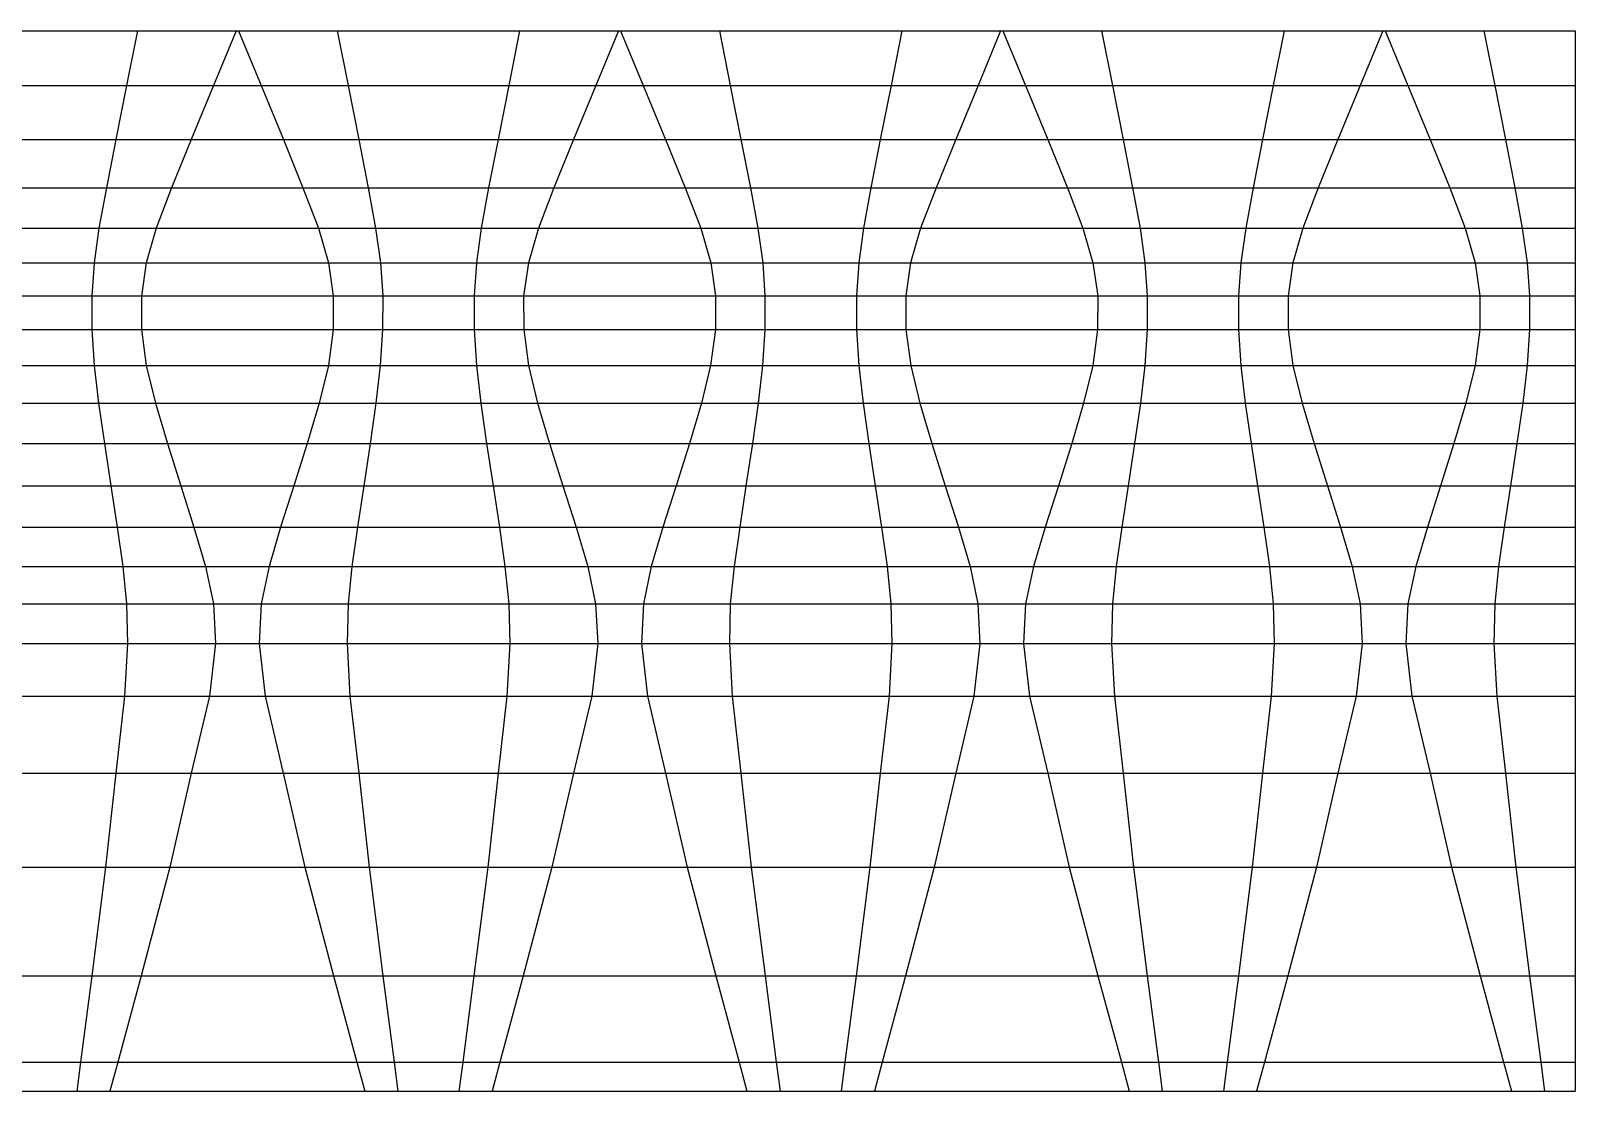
# Model space of a CAD drawing. Extents: x -281 to 3934, y -1461 to 20.
# Drawn here: x 1805 to 3934, y -1461 to 0 of the extents above; entities that cross this region are included whole.
import ezdxf

# ---------------------------------------------------------------- set-up
doc = ezdxf.new("R2010")
doc.units = 0

msp = doc.modelspace()

# ---------------------------------------------------------------- linework, layer by layer
at = {"layer": 'CutLine', "color": 250, "linetype": 'CONTINUOUS'}
for p, q in [((-281, 0), (3933.7, 0)), ((3933.7, 0), (3933.7, -1461)), ((-281, -1461), (3933.7, -1461))]:
    msp.add_line(p, q, dxfattribs=at)
at = {"layer": 'MountainLine', "color": 1, "linetype": 'CONTINUOUS'}
for p, q in [((1952.1, 0), (1937.1, -75.2)), ((2227.4, 0), (2242.4, -75.2)), ((2478.9, 0), (2464, -75.2)), ((2754.3, 0), (2769.2, -75.2)), ((3005.8, 0), (2990.8, -75.2)), ((3281.1, 0), (3296, -75.2)), ((3532.6, 0), (3517.6, -75.2)), ((3807.9, 0), (3822.9, -75.2)), ((1715.6, -75.2), (1826.4, -75.2)), ((1826.4, -75.2), (1937.1, -75.2)), ((1937.1, -75.2), (1922.3, -149.8)), ((2057.1, -75.2), (2122.5, -75.2)), ((2242.4, -75.2), (2257.2, -149.8)), ((2242.4, -75.2), (2353.2, -75.2)), ((2353.2, -75.2), (2464, -75.2)), ((2464, -75.2), (2449.2, -149.8)), ((2583.9, -75.2), (2649.3, -75.2)), ((2769.2, -75.2), (2784, -149.8)), ((2769.2, -75.2), (2880, -75.2)), ((2880, -75.2), (2990.8, -75.2)), ((2990.8, -75.2), (2976, -149.8)), ((3110.7, -75.2), (3176.1, -75.2)), ((3296, -75.2), (3310.8, -149.8)), ((3296, -75.2), (3406.8, -75.2)), ((3406.8, -75.2), (3517.6, -75.2)), ((3517.6, -75.2), (3502.8, -149.8)), ((3637.6, -75.2), (3703, -75.2)), ((3822.9, -75.2), (3837.7, -149.8)), ((3822.9, -75.2), (3933.7, -75.2)), ((1730.4, -149.8), (1826.4, -149.8)), ((1826.4, -149.8), (1922.3, -149.8)), ((1922.3, -149.8), (1909.4, -216.1)), ((2026.2, -149.8), (2153.3, -149.8)), ((2257.2, -149.8), (2270.2, -216.1)), ((2257.2, -149.8), (2353.2, -149.8)), ((2353.2, -149.8), (2449.2, -149.8)), ((2449.2, -149.8), (2436.2, -216.1)), ((2553.1, -149.8), (2680.1, -149.8)), ((2784, -149.8), (2797, -216.1)), ((2784, -149.8), (2880, -149.8)), ((2880, -149.8), (2976, -149.8)), ((2976, -149.8), (2963, -216.1)), ((3079.9, -149.8), (3206.9, -149.8)), ((3310.8, -149.8), (3323.8, -216.1)), ((3310.8, -149.8), (3406.8, -149.8)), ((3406.8, -149.8), (3502.8, -149.8)), ((3502.8, -149.8), (3489.9, -216.1)), ((3606.7, -149.8), (3733.8, -149.8)), ((3837.7, -149.8), (3850.7, -216.1)), ((3837.7, -149.8), (3933.7, -149.8)), ((1743.3, -216.1), (1826.4, -216.1)), ((1826.4, -216.1), (1909.4, -216.1)), ((1909.4, -216.1), (1899.1, -271.8)), ((1999.2, -216.1), (2180.3, -216.1)), ((2270.2, -216.1), (2280.4, -271.8)), ((2270.2, -216.1), (2353.2, -216.1)), ((2353.2, -216.1), (2436.2, -216.1)), ((2436.2, -216.1), (2425.9, -271.8)), ((2526.1, -216.1), (2707.1, -216.1)), ((2797, -216.1), (2807.2, -271.8)), ((2797, -216.1), (2880, -216.1)), ((2880, -216.1), (2963, -216.1)), ((2963, -216.1), (2952.8, -271.8)), ((3052.9, -216.1), (3234, -216.1)), ((3323.8, -216.1), (3334.1, -271.8)), ((3323.8, -216.1), (3406.8, -216.1)), ((3406.8, -216.1), (3489.9, -216.1)), ((3489.9, -216.1), (3479.6, -271.8)), ((3579.7, -216.1), (3760.8, -216.1)), ((3850.7, -216.1), (3860.9, -271.8)), ((3850.7, -216.1), (3933.7, -216.1)), ((1753.6, -271.8), (1826.4, -271.8)), ((1826.4, -271.8), (1899.1, -271.8)), ((1899.1, -271.8), (1892.5, -319.4)), ((1977.9, -271.8), (2201.7, -271.8)), ((2280.4, -271.8), (2287, -319.4)), ((2280.4, -271.8), (2353.2, -271.8)), ((2353.2, -271.8), (2425.9, -271.8)), ((2425.9, -271.8), (2419.3, -319.4)), ((2504.7, -271.8), (2728.5, -271.8)), ((2807.2, -271.8), (2813.9, -319.4)), ((2807.2, -271.8), (2880, -271.8)), ((2880, -271.8), (2952.8, -271.8)), ((2952.8, -271.8), (2946.2, -319.4)), ((3031.5, -271.8), (3255.3, -271.8)), ((3334.1, -271.8), (3340.7, -319.4)), ((3334.1, -271.8), (3406.8, -271.8)), ((3406.8, -271.8), (3479.6, -271.8)), ((3479.6, -271.8), (3473, -319.4)), ((3558.4, -271.8), (3782.1, -271.8)), ((3860.9, -271.8), (3867.5, -319.4)), ((3860.9, -271.8), (3933.7, -271.8)), ((1760.2, -319.4), (1826.4, -319.4)), ((1826.4, -319.4), (1892.5, -319.4)), ((1892.5, -319.4), (1889.3, -364.9)), ((1964.1, -319.4), (2215.4, -319.4)), ((2287, -319.4), (2290.2, -364.9)), ((2287, -319.4), (2353.2, -319.4)), ((2353.2, -319.4), (2419.3, -319.4)), ((2419.3, -319.4), (2416.2, -364.9)), ((2490.9, -319.4), (2742.3, -319.4)), ((2813.9, -319.4), (2817, -364.9)), ((2813.9, -319.4), (2880, -319.4)), ((2880, -319.4), (2946.2, -319.4)), ((2946.2, -319.4), (2943, -364.9)), ((3017.8, -319.4), (3269.1, -319.4)), ((3340.7, -319.4), (3343.9, -364.9)), ((3340.7, -319.4), (3406.8, -319.4)), ((3406.8, -319.4), (3473, -319.4)), ((3473, -319.4), (3469.8, -364.9)), ((3544.6, -319.4), (3795.9, -319.4)), ((3867.5, -319.4), (3870.7, -364.9)), ((3867.5, -319.4), (3933.7, -319.4)), ((1763.4, -364.9), (1826.4, -364.9)), ((1826.4, -364.9), (1889.3, -364.9)), ((1889.3, -364.9), (1889.4, -411.7)), ((1957.5, -364.9), (2222, -364.9)), ((2290.2, -364.9), (2290.1, -411.7)), ((2290.2, -364.9), (2353.2, -364.9)), ((2353.2, -364.9), (2416.2, -364.9)), ((2416.2, -364.9), (2416.3, -411.7)), ((2484.3, -364.9), (2748.9, -364.9)), ((2817, -364.9), (2816.9, -411.7)), ((2817, -364.9), (2880, -364.9)), ((2880, -364.9), (2943, -364.9)), ((2943, -364.9), (2943.1, -411.7)), ((3011.2, -364.9), (3275.7, -364.9)), ((3343.9, -364.9), (3343.8, -411.7)), ((3343.9, -364.9), (3406.8, -364.9)), ((3406.8, -364.9), (3469.8, -364.9)), ((3469.8, -364.9), (3469.9, -411.7)), ((3538, -364.9), (3802.5, -364.9)), ((3870.7, -364.9), (3870.6, -411.7)), ((3870.7, -364.9), (3933.7, -364.9)), ((1763.3, -411.7), (1826.4, -411.7)), ((1826.4, -411.7), (1889.4, -411.7)), ((1889.4, -411.7), (1892.6, -460.9)), ((1957.7, -411.7), (2221.8, -411.7)), ((2290.1, -411.7), (2286.9, -460.9)), ((2290.1, -411.7), (2353.2, -411.7)), ((2353.2, -411.7), (2416.3, -411.7)), ((2416.3, -411.7), (2419.4, -460.9)), ((2484.5, -411.7), (2748.7, -411.7)), ((2816.9, -411.7), (2813.8, -460.9)), ((2816.9, -411.7), (2880, -411.7)), ((2880, -411.7), (2943.1, -411.7)), ((2943.1, -411.7), (2946.2, -460.9)), ((3011.4, -411.7), (3275.5, -411.7)), ((3343.8, -411.7), (3340.6, -460.9)), ((3343.8, -411.7), (3406.8, -411.7)), ((3406.8, -411.7), (3469.9, -411.7)), ((3469.9, -411.7), (3473.1, -460.9)), ((3538.2, -411.7), (3802.3, -411.7)), ((3870.6, -411.7), (3867.4, -460.9)), ((3870.6, -411.7), (3933.7, -411.7)), ((1760.1, -460.9), (1826.4, -460.9)), ((1826.4, -460.9), (1892.6, -460.9)), ((1892.6, -460.9), (1898.6, -512.8)), ((1964.3, -460.9), (2215.3, -460.9)), ((2286.9, -460.9), (2280.9, -512.8)), ((2286.9, -460.9), (2353.2, -460.9)), ((2353.2, -460.9), (2419.4, -460.9)), ((2419.4, -460.9), (2425.5, -512.8)), ((2491.1, -460.9), (2742.1, -460.9)), ((2813.8, -460.9), (2807.7, -512.8)), ((2813.8, -460.9), (2880, -460.9)), ((2880, -460.9), (2946.2, -460.9)), ((2946.2, -460.9), (2952.3, -512.8)), ((3017.9, -460.9), (3268.9, -460.9)), ((3340.6, -460.9), (3334.6, -512.8)), ((3340.6, -460.9), (3406.8, -460.9)), ((3406.8, -460.9), (3473.1, -460.9)), ((3473.1, -460.9), (3479.1, -512.8)), ((3544.8, -460.9), (3795.7, -460.9)), ((3867.4, -460.9), (3861.4, -512.8)), ((3867.4, -460.9), (3933.7, -460.9)), ((1754.1, -512.8), (1826.4, -512.8)), ((1826.4, -512.8), (1898.6, -512.8)), ((1898.6, -512.8), (1906.6, -568.7)), ((1976.9, -512.8), (2202.7, -512.8)), ((2280.9, -512.8), (2273, -568.7)), ((2280.9, -512.8), (2353.2, -512.8)), ((2353.2, -512.8), (2425.5, -512.8)), ((2425.5, -512.8), (2433.4, -568.7)), ((2503.7, -512.8), (2729.5, -512.8)), ((2807.7, -512.8), (2799.8, -568.7)), ((2807.7, -512.8), (2880, -512.8)), ((2880, -512.8), (2952.3, -512.8)), ((2952.3, -512.8), (2960.2, -568.7)), ((3030.5, -512.8), (3256.3, -512.8)), ((3334.6, -512.8), (3326.6, -568.7)), ((3334.6, -512.8), (3406.8, -512.8)), ((3406.8, -512.8), (3479.1, -512.8)), ((3479.1, -512.8), (3487.1, -568.7)), ((3557.4, -512.8), (3783.2, -512.8)), ((3861.4, -512.8), (3853.5, -568.7)), ((3861.4, -512.8), (3933.7, -512.8)), ((1746.1, -568.7), (1826.4, -568.7)), ((1826.4, -568.7), (1906.6, -568.7)), ((1906.6, -568.7), (1915.4, -626.7)), ((1993.4, -568.7), (2186.1, -568.7)), ((2273, -568.7), (2264.1, -626.7)), ((2273, -568.7), (2353.2, -568.7)), ((2353.2, -568.7), (2433.4, -568.7)), ((2433.4, -568.7), (2442.2, -626.7)), ((2520.2, -568.7), (2713, -568.7)), ((2799.8, -568.7), (2790.9, -626.7)), ((2799.8, -568.7), (2880, -568.7)), ((2880, -568.7), (2960.2, -568.7)), ((2960.2, -568.7), (2969.1, -626.7)), ((3047.1, -568.7), (3239.8, -568.7)), ((3326.6, -568.7), (3317.8, -626.7)), ((3326.6, -568.7), (3406.8, -568.7)), ((3406.8, -568.7), (3487.1, -568.7)), ((3487.1, -568.7), (3495.9, -626.7)), ((3573.9, -568.7), (3766.6, -568.7)), ((3853.5, -568.7), (3844.6, -626.7)), ((3853.5, -568.7), (3933.7, -568.7)), ((1915.4, -626.7), (1924.2, -684.1)), ((1915.4, -626.7), (2011.8, -626.7)), ((2167.7, -626.7), (2264.1, -626.7)), ((2264.1, -626.7), (2255.4, -684.1)), ((2442.2, -626.7), (2451, -684.1)), ((2442.2, -626.7), (2538.6, -626.7)), ((2694.5, -626.7), (2790.9, -626.7)), ((2790.9, -626.7), (2782.2, -684.1)), ((2969.1, -626.7), (2977.8, -684.1)), ((2969.1, -626.7), (3065.5, -626.7)), ((3221.4, -626.7), (3317.8, -626.7)), ((3317.8, -626.7), (3309, -684.1)), ((3495.9, -626.7), (3504.7, -684.1)), ((3495.9, -626.7), (3592.3, -626.7)), ((3748.2, -626.7), (3844.6, -626.7)), ((3844.6, -626.7), (3835.9, -684.1)), ((1924.2, -684.1), (1931.8, -738.3)), ((1924.2, -684.1), (2030, -684.1)), ((2149.5, -684.1), (2255.4, -684.1)), ((2255.4, -684.1), (2247.7, -738.3)), ((2451, -684.1), (2458.7, -738.3)), ((2451, -684.1), (2556.9, -684.1)), ((2676.3, -684.1), (2782.2, -684.1)), ((2782.2, -684.1), (2774.5, -738.3)), ((2977.8, -684.1), (2985.5, -738.3)), ((2977.8, -684.1), (3083.7, -684.1)), ((3203.1, -684.1), (3309, -684.1)), ((3309, -684.1), (3301.3, -738.3)), ((3504.7, -684.1), (3512.3, -738.3)), ((3504.7, -684.1), (3610.5, -684.1)), ((3730, -684.1), (3835.9, -684.1)), ((3835.9, -684.1), (3828.2, -738.3)), ((1931.8, -738.3), (1937.1, -789.3)), ((1931.8, -738.3), (2046, -738.3)), ((2133.5, -738.3), (2247.7, -738.3)), ((2247.7, -738.3), (2242.5, -789.3)), ((2458.7, -738.3), (2463.9, -789.3)), ((2458.7, -738.3), (2572.9, -738.3)), ((2660.3, -738.3), (2774.5, -738.3)), ((2774.5, -738.3), (2769.3, -789.3)), ((2985.5, -738.3), (2990.7, -789.3)), ((2985.5, -738.3), (3099.7, -738.3)), ((3187.2, -738.3), (3301.3, -738.3)), ((3301.3, -738.3), (3296.1, -789.3)), ((3512.3, -738.3), (3517.5, -789.3)), ((3512.3, -738.3), (3626.5, -738.3)), ((3714, -738.3), (3828.2, -738.3)), ((3828.2, -738.3), (3823, -789.3)), ((1937.1, -789.3), (1938.4, -844.2)), ((1937.1, -789.3), (2056.9, -789.3)), ((2122.7, -789.3), (2242.5, -789.3)), ((2242.5, -789.3), (2241.2, -844.2)), ((2463.9, -789.3), (2465.2, -844.2)), ((2463.9, -789.3), (2583.7, -789.3)), ((2649.5, -789.3), (2769.3, -789.3)), ((2769.3, -789.3), (2768, -844.2)), ((2990.7, -789.3), (2992, -844.2)), ((2990.7, -789.3), (3110.5, -789.3)), ((3176.3, -789.3), (3296.1, -789.3)), ((3296.1, -789.3), (3294.8, -844.2)), ((3517.5, -789.3), (3518.9, -844.2)), ((3517.5, -789.3), (3637.4, -789.3)), ((3703.1, -789.3), (3823, -789.3)), ((3823, -789.3), (3821.6, -844.2)), ((1938.4, -844.2), (1934.4, -916.8)), ((1938.4, -844.2), (2059.6, -844.2)), ((2119.9, -844.2), (2241.2, -844.2)), ((2241.2, -844.2), (2245.1, -916.8)), ((2465.2, -844.2), (2461.3, -916.8)), ((2465.2, -844.2), (2586.5, -844.2)), ((2646.7, -844.2), (2768, -844.2)), ((2768, -844.2), (2771.9, -916.8)), ((2992, -844.2), (2988.1, -916.8)), ((2992, -844.2), (3113.3, -844.2)), ((3173.6, -844.2), (3294.8, -844.2)), ((3294.8, -844.2), (3298.8, -916.8)), ((3518.9, -844.2), (3514.9, -916.8)), ((3518.9, -844.2), (3640.1, -844.2)), ((3700.4, -844.2), (3821.6, -844.2)), ((3821.6, -844.2), (3825.6, -916.8)), ((1934.4, -916.8), (1922.4, -1022.8)), ((1934.4, -916.8), (2051.4, -916.8)), ((2128.1, -916.8), (2245.1, -916.8)), ((2245.1, -916.8), (2257.1, -1022.8)), ((2461.3, -916.8), (2449.2, -1022.8)), ((2461.3, -916.8), (2578.2, -916.8)), ((2655, -916.8), (2771.9, -916.8)), ((2771.9, -916.8), (2784, -1022.8)), ((2988.1, -916.8), (2976, -1022.8)), ((2988.1, -916.8), (3105.1, -916.8)), ((3181.8, -916.8), (3298.8, -916.8)), ((3298.8, -916.8), (3310.8, -1022.8)), ((3514.9, -916.8), (3502.9, -1022.8)), ((3514.9, -916.8), (3631.9, -916.8)), ((3708.6, -916.8), (3825.6, -916.8)), ((3825.6, -916.8), (3837.6, -1022.8)), ((1730.3, -1022.8), (1826.4, -1022.8)), ((1826.4, -1022.8), (1922.4, -1022.8)), ((1922.4, -1022.8), (1908.2, -1152.5)), ((2026.3, -1022.8), (2153.2, -1022.8)), ((2257.1, -1022.8), (2271.4, -1152.5)), ((2257.1, -1022.8), (2353.2, -1022.8)), ((2353.2, -1022.8), (2449.2, -1022.8)), ((2449.2, -1022.8), (2435, -1152.5)), ((2553.2, -1022.8), (2680, -1022.8)), ((2784, -1022.8), (2798.2, -1152.5)), ((2784, -1022.8), (2880, -1022.8)), ((2880, -1022.8), (2976, -1022.8)), ((2976, -1022.8), (2961.8, -1152.5)), ((3080, -1022.8), (3206.9, -1022.8)), ((3310.8, -1022.8), (3325, -1152.5)), ((3310.8, -1022.8), (3406.8, -1022.8)), ((3406.8, -1022.8), (3502.9, -1022.8)), ((3502.9, -1022.8), (3488.6, -1152.5)), ((3606.8, -1022.8), (3733.7, -1022.8)), ((3837.6, -1022.8), (3851.9, -1152.5)), ((3837.6, -1022.8), (3933.7, -1022.8)), ((1908.2, -1152.5), (1889.2, -1302.1)), ((1908.2, -1152.5), (1996.7, -1152.5)), ((2182.8, -1152.5), (2271.4, -1152.5)), ((2271.4, -1152.5), (2290.4, -1302.1)), ((2435, -1152.5), (2416, -1302.1)), ((2435, -1152.5), (2523.5, -1152.5)), ((2709.7, -1152.5), (2798.2, -1152.5)), ((2798.2, -1152.5), (2817.2, -1302.1)), ((2961.8, -1152.5), (2942.8, -1302.1)), ((2961.8, -1152.5), (3050.4, -1152.5)), ((3236.5, -1152.5), (3325, -1152.5)), ((3325, -1152.5), (3344, -1302.1)), ((3488.6, -1152.5), (3469.7, -1302.1)), ((3488.6, -1152.5), (3577.2, -1152.5)), ((3763.3, -1152.5), (3851.9, -1152.5)), ((3851.9, -1152.5), (3870.9, -1302.1)), ((1889.2, -1302.1), (1873.7, -1421.3)), ((1889.2, -1302.1), (1957.2, -1302.1)), ((2222.4, -1302.1), (2290.4, -1302.1)), ((2290.4, -1302.1), (2305.9, -1421.3)), ((2416, -1302.1), (2400.5, -1421.3)), ((2416, -1302.1), (2484, -1302.1)), ((2749.2, -1302.1), (2817.2, -1302.1)), ((2817.2, -1302.1), (2832.7, -1421.3)), ((2942.8, -1302.1), (2927.3, -1421.3)), ((2942.8, -1302.1), (3010.8, -1302.1)), ((3276, -1302.1), (3344, -1302.1)), ((3344, -1302.1), (3359.5, -1421.3)), ((3469.7, -1302.1), (3454.2, -1421.3)), ((3469.7, -1302.1), (3537.7, -1302.1)), ((3802.9, -1302.1), (3870.9, -1302.1)), ((3870.9, -1302.1), (3886.3, -1421.3)), ((1779, -1421.3), (1826.4, -1421.3)), ((1826.4, -1421.3), (1873.7, -1421.3)), ((1873.7, -1421.3), (1868.5, -1461)), ((1924.9, -1421.3), (2254.6, -1421.3)), ((2305.9, -1421.3), (2311, -1461)), ((2305.9, -1421.3), (2353.2, -1421.3)), ((2353.2, -1421.3), (2400.5, -1421.3)), ((2400.5, -1421.3), (2395.3, -1461)), ((2451.7, -1421.3), (2781.5, -1421.3)), ((2832.7, -1421.3), (2837.8, -1461)), ((2832.7, -1421.3), (2880, -1421.3)), ((2880, -1421.3), (2927.3, -1421.3)), ((2927.3, -1421.3), (2922.2, -1461)), ((2978.6, -1421.3), (3308.3, -1421.3)), ((3359.5, -1421.3), (3364.7, -1461)), ((3359.5, -1421.3), (3406.8, -1421.3)), ((3406.8, -1421.3), (3454.2, -1421.3)), ((3454.2, -1421.3), (3449, -1461)), ((3505.4, -1421.3), (3835.1, -1421.3)), ((3886.3, -1421.3), (3891.5, -1461)), ((3886.3, -1421.3), (3933.7, -1421.3)), ((1784.2, -1461), (1826.4, -1461)), ((1784.2, -1461), (1826.4, -1461)), ((1826.4, -1461), (1868.5, -1461)), ((1826.4, -1461), (1868.5, -1461)), ((1868.5, -1461), (1868.5, -1461)), ((1868.5, -1461), (1868.5, -1461)), ((1914.2, -1461), (2265.4, -1461)), ((1914.2, -1461), (2265.4, -1461)), ((2311, -1461), (2311, -1461)), ((2311, -1461), (2353.2, -1461)), ((2311, -1461), (2311, -1461)), ((2311, -1461), (2353.2, -1461)), ((2353.2, -1461), (2395.3, -1461)), ((2353.2, -1461), (2395.3, -1461)), ((2395.3, -1461), (2395.3, -1461)), ((2395.3, -1461), (2395.3, -1461)), ((2441, -1461), (2792.2, -1461)), ((2441, -1461), (2792.2, -1461)), ((2837.8, -1461), (2837.8, -1461)), ((2837.8, -1461), (2880, -1461)), ((2837.8, -1461), (2837.8, -1461)), ((2837.8, -1461), (2880, -1461)), ((2880, -1461), (2922.2, -1461)), ((2880, -1461), (2922.2, -1461)), ((2922.2, -1461), (2922.2, -1461)), ((2922.2, -1461), (2922.2, -1461)), ((2967.8, -1461), (3319, -1461)), ((2967.8, -1461), (3319, -1461)), ((3364.7, -1461), (3364.7, -1461)), ((3364.7, -1461), (3406.8, -1461)), ((3364.7, -1461), (3364.7, -1461)), ((3364.7, -1461), (3406.8, -1461)), ((3406.8, -1461), (3449, -1461)), ((3406.8, -1461), (3449, -1461)), ((3449, -1461), (3449, -1461)), ((3449, -1461), (3449, -1461)), ((3494.6, -1461), (3845.9, -1461)), ((3494.6, -1461), (3845.9, -1461)), ((3891.5, -1461), (3891.5, -1461)), ((3891.5, -1461), (3933.7, -1461)), ((3891.5, -1461), (3891.5, -1461)), ((3891.5, -1461), (3933.7, -1461))]:
    msp.add_line(p, q, dxfattribs=at)
at = {"layer": 'ValleyLine', "color": 5, "linetype": 'CONTINUOUS'}
for p, q in [((2088.2, 0), (2057.1, -75.2)), ((2091.3, 0), (2122.5, -75.2)), ((2615, 0), (2583.9, -75.2)), ((2618.1, 0), (2649.3, -75.2)), ((3141.9, 0), (3110.7, -75.2)), ((3145, 0), (3176.1, -75.2)), ((3668.7, 0), (3637.6, -75.2)), ((3671.8, 0), (3703, -75.2)), ((1937.1, -75.2), (2057.1, -75.2)), ((2057.1, -75.2), (2026.2, -149.8)), ((2122.5, -75.2), (2153.3, -149.8)), ((2122.5, -75.2), (2242.4, -75.2)), ((2464, -75.2), (2583.9, -75.2)), ((2583.9, -75.2), (2553.1, -149.8)), ((2649.3, -75.2), (2680.1, -149.8)), ((2649.3, -75.2), (2769.2, -75.2)), ((2990.8, -75.2), (3110.7, -75.2)), ((3110.7, -75.2), (3079.9, -149.8)), ((3176.1, -75.2), (3206.9, -149.8)), ((3176.1, -75.2), (3296, -75.2)), ((3517.6, -75.2), (3637.6, -75.2)), ((3637.6, -75.2), (3606.7, -149.8)), ((3703, -75.2), (3733.8, -149.8)), ((3703, -75.2), (3822.9, -75.2)), ((1922.3, -149.8), (2026.2, -149.8)), ((2026.2, -149.8), (1999.2, -216.1)), ((2153.3, -149.8), (2180.3, -216.1)), ((2153.3, -149.8), (2257.2, -149.8)), ((2449.2, -149.8), (2553.1, -149.8)), ((2553.1, -149.8), (2526.1, -216.1)), ((2680.1, -149.8), (2707.1, -216.1)), ((2680.1, -149.8), (2784, -149.8)), ((2976, -149.8), (3079.9, -149.8)), ((3079.9, -149.8), (3052.9, -216.1)), ((3206.9, -149.8), (3234, -216.1)), ((3206.9, -149.8), (3310.8, -149.8)), ((3502.8, -149.8), (3606.7, -149.8)), ((3606.7, -149.8), (3579.7, -216.1)), ((3733.8, -149.8), (3760.8, -216.1)), ((3733.8, -149.8), (3837.7, -149.8)), ((1909.4, -216.1), (1999.2, -216.1)), ((1999.2, -216.1), (1977.9, -271.8)), ((2180.3, -216.1), (2201.7, -271.8)), ((2180.3, -216.1), (2270.2, -216.1)), ((2436.2, -216.1), (2526.1, -216.1)), ((2526.1, -216.1), (2504.7, -271.8)), ((2707.1, -216.1), (2728.5, -271.8)), ((2707.1, -216.1), (2797, -216.1)), ((2963, -216.1), (3052.9, -216.1)), ((3052.9, -216.1), (3031.5, -271.8)), ((3234, -216.1), (3255.3, -271.8)), ((3234, -216.1), (3323.8, -216.1)), ((3489.9, -216.1), (3579.7, -216.1)), ((3579.7, -216.1), (3558.4, -271.8)), ((3760.8, -216.1), (3782.1, -271.8)), ((3760.8, -216.1), (3850.7, -216.1)), ((1899.1, -271.8), (1977.9, -271.8)), ((1977.9, -271.8), (1964.1, -319.4)), ((2201.7, -271.8), (2215.4, -319.4)), ((2201.7, -271.8), (2280.4, -271.8)), ((2425.9, -271.8), (2504.7, -271.8)), ((2504.7, -271.8), (2490.9, -319.4)), ((2728.5, -271.8), (2742.3, -319.4)), ((2728.5, -271.8), (2807.2, -271.8)), ((2952.8, -271.8), (3031.5, -271.8)), ((3031.5, -271.8), (3017.8, -319.4)), ((3255.3, -271.8), (3269.1, -319.4)), ((3255.3, -271.8), (3334.1, -271.8)), ((3479.6, -271.8), (3558.4, -271.8)), ((3558.4, -271.8), (3544.6, -319.4)), ((3782.1, -271.8), (3795.9, -319.4)), ((3782.1, -271.8), (3860.9, -271.8)), ((1892.5, -319.4), (1964.1, -319.4)), ((1964.1, -319.4), (1957.5, -364.9)), ((2215.4, -319.4), (2222, -364.9)), ((2215.4, -319.4), (2287, -319.4)), ((2419.3, -319.4), (2490.9, -319.4)), ((2490.9, -319.4), (2484.3, -364.9)), ((2742.3, -319.4), (2748.9, -364.9)), ((2742.3, -319.4), (2813.9, -319.4)), ((2946.2, -319.4), (3017.8, -319.4)), ((3017.8, -319.4), (3011.2, -364.9)), ((3269.1, -319.4), (3275.7, -364.9)), ((3269.1, -319.4), (3340.7, -319.4)), ((3473, -319.4), (3544.6, -319.4)), ((3544.6, -319.4), (3538, -364.9)), ((3795.9, -319.4), (3802.5, -364.9)), ((3795.9, -319.4), (3867.5, -319.4)), ((1889.3, -364.9), (1957.5, -364.9)), ((1957.5, -364.9), (1957.7, -411.7)), ((2222, -364.9), (2221.8, -411.7)), ((2222, -364.9), (2290.2, -364.9)), ((2416.2, -364.9), (2484.3, -364.9)), ((2484.3, -364.9), (2484.5, -411.7)), ((2748.9, -364.9), (2748.7, -411.7)), ((2748.9, -364.9), (2817, -364.9)), ((2943, -364.9), (3011.2, -364.9)), ((3011.2, -364.9), (3011.4, -411.7)), ((3275.7, -364.9), (3275.5, -411.7)), ((3275.7, -364.9), (3343.9, -364.9)), ((3469.8, -364.9), (3538, -364.9)), ((3538, -364.9), (3538.2, -411.7)), ((3802.5, -364.9), (3802.3, -411.7)), ((3802.5, -364.9), (3870.7, -364.9)), ((1889.4, -411.7), (1957.7, -411.7)), ((1957.7, -411.7), (1964.3, -460.9)), ((2221.8, -411.7), (2215.3, -460.9)), ((2221.8, -411.7), (2290.1, -411.7)), ((2416.3, -411.7), (2484.5, -411.7)), ((2484.5, -411.7), (2491.1, -460.9)), ((2748.7, -411.7), (2742.1, -460.9)), ((2748.7, -411.7), (2816.9, -411.7)), ((2943.1, -411.7), (3011.4, -411.7)), ((3011.4, -411.7), (3017.9, -460.9)), ((3275.5, -411.7), (3268.9, -460.9)), ((3275.5, -411.7), (3343.8, -411.7)), ((3469.9, -411.7), (3538.2, -411.7)), ((3538.2, -411.7), (3544.8, -460.9)), ((3802.3, -411.7), (3795.7, -460.9)), ((3802.3, -411.7), (3870.6, -411.7)), ((1892.6, -460.9), (1964.3, -460.9)), ((1964.3, -460.9), (1976.9, -512.8)), ((2215.3, -460.9), (2202.7, -512.8)), ((2215.3, -460.9), (2286.9, -460.9)), ((2419.4, -460.9), (2491.1, -460.9)), ((2491.1, -460.9), (2503.7, -512.8)), ((2742.1, -460.9), (2729.5, -512.8)), ((2742.1, -460.9), (2813.8, -460.9)), ((2946.2, -460.9), (3017.9, -460.9)), ((3017.9, -460.9), (3030.5, -512.8)), ((3268.9, -460.9), (3256.3, -512.8)), ((3268.9, -460.9), (3340.6, -460.9)), ((3473.1, -460.9), (3544.8, -460.9)), ((3544.8, -460.9), (3557.4, -512.8)), ((3795.7, -460.9), (3783.2, -512.8)), ((3795.7, -460.9), (3867.4, -460.9)), ((1898.6, -512.8), (1976.9, -512.8)), ((1976.9, -512.8), (1993.4, -568.7)), ((2202.7, -512.8), (2186.1, -568.7)), ((2202.7, -512.8), (2280.9, -512.8)), ((2425.5, -512.8), (2503.7, -512.8)), ((2503.7, -512.8), (2520.2, -568.7)), ((2729.5, -512.8), (2713, -568.7)), ((2729.5, -512.8), (2807.7, -512.8)), ((2952.3, -512.8), (3030.5, -512.8)), ((3030.5, -512.8), (3047.1, -568.7)), ((3256.3, -512.8), (3239.8, -568.7)), ((3256.3, -512.8), (3334.6, -512.8)), ((3479.1, -512.8), (3557.4, -512.8)), ((3557.4, -512.8), (3573.9, -568.7)), ((3783.2, -512.8), (3766.6, -568.7)), ((3783.2, -512.8), (3861.4, -512.8)), ((1906.6, -568.7), (1993.4, -568.7)), ((1993.4, -568.7), (2011.8, -626.7)), ((2186.1, -568.7), (2167.7, -626.7)), ((2186.1, -568.7), (2273, -568.7)), ((2433.4, -568.7), (2520.2, -568.7)), ((2520.2, -568.7), (2538.6, -626.7)), ((2713, -568.7), (2694.5, -626.7)), ((2713, -568.7), (2799.8, -568.7)), ((2960.2, -568.7), (3047.1, -568.7)), ((3047.1, -568.7), (3065.5, -626.7)), ((3239.8, -568.7), (3221.4, -626.7)), ((3239.8, -568.7), (3326.6, -568.7)), ((3487.1, -568.7), (3573.9, -568.7)), ((3573.9, -568.7), (3592.3, -626.7)), ((3766.6, -568.7), (3748.2, -626.7)), ((3766.6, -568.7), (3853.5, -568.7)), ((1737.3, -626.7), (1826.4, -626.7)), ((1826.4, -626.7), (1915.4, -626.7)), ((2011.8, -626.7), (2030, -684.1)), ((2011.8, -626.7), (2167.7, -626.7)), ((2167.7, -626.7), (2149.5, -684.1)), ((2264.1, -626.7), (2353.2, -626.7)), ((2353.2, -626.7), (2442.2, -626.7)), ((2538.6, -626.7), (2556.9, -684.1)), ((2538.6, -626.7), (2694.5, -626.7)), ((2694.5, -626.7), (2676.3, -684.1)), ((2790.9, -626.7), (2880, -626.7)), ((2880, -626.7), (2969.1, -626.7)), ((3065.5, -626.7), (3083.7, -684.1)), ((3065.5, -626.7), (3221.4, -626.7)), ((3221.4, -626.7), (3203.1, -684.1)), ((3317.8, -626.7), (3406.8, -626.7)), ((3406.8, -626.7), (3495.9, -626.7)), ((3592.3, -626.7), (3610.5, -684.1)), ((3592.3, -626.7), (3748.2, -626.7)), ((3748.2, -626.7), (3730, -684.1)), ((3844.6, -626.7), (3933.7, -626.7)), ((1728.5, -684.1), (1826.4, -684.1)), ((1826.4, -684.1), (1924.2, -684.1)), ((2030, -684.1), (2046, -738.3)), ((2030, -684.1), (2149.5, -684.1)), ((2149.5, -684.1), (2133.5, -738.3)), ((2255.4, -684.1), (2353.2, -684.1)), ((2353.2, -684.1), (2451, -684.1)), ((2556.9, -684.1), (2572.9, -738.3)), ((2556.9, -684.1), (2676.3, -684.1)), ((2676.3, -684.1), (2660.3, -738.3)), ((2782.2, -684.1), (2880, -684.1)), ((2880, -684.1), (2977.8, -684.1)), ((3083.7, -684.1), (3099.7, -738.3)), ((3083.7, -684.1), (3203.1, -684.1)), ((3203.1, -684.1), (3187.2, -738.3)), ((3309, -684.1), (3406.8, -684.1)), ((3406.8, -684.1), (3504.7, -684.1)), ((3610.5, -684.1), (3626.5, -738.3)), ((3610.5, -684.1), (3730, -684.1)), ((3730, -684.1), (3714, -738.3)), ((3835.9, -684.1), (3933.7, -684.1)), ((1720.9, -738.3), (1826.4, -738.3)), ((1826.4, -738.3), (1931.8, -738.3)), ((2046, -738.3), (2056.9, -789.3)), ((2046, -738.3), (2133.5, -738.3)), ((2133.5, -738.3), (2122.7, -789.3)), ((2247.7, -738.3), (2353.2, -738.3)), ((2353.2, -738.3), (2458.7, -738.3)), ((2572.9, -738.3), (2583.7, -789.3)), ((2572.9, -738.3), (2660.3, -738.3)), ((2660.3, -738.3), (2649.5, -789.3)), ((2774.5, -738.3), (2880, -738.3)), ((2880, -738.3), (2985.5, -738.3)), ((3099.7, -738.3), (3110.5, -789.3)), ((3099.7, -738.3), (3187.2, -738.3)), ((3187.2, -738.3), (3176.3, -789.3)), ((3301.3, -738.3), (3406.8, -738.3)), ((3406.8, -738.3), (3512.3, -738.3)), ((3626.5, -738.3), (3637.4, -789.3)), ((3626.5, -738.3), (3714, -738.3)), ((3714, -738.3), (3703.1, -789.3)), ((3828.2, -738.3), (3933.7, -738.3)), ((1715.6, -789.3), (1826.4, -789.3)), ((1826.4, -789.3), (1937.1, -789.3)), ((2056.9, -789.3), (2059.6, -844.2)), ((2056.9, -789.3), (2122.7, -789.3)), ((2122.7, -789.3), (2119.9, -844.2)), ((2242.5, -789.3), (2353.2, -789.3)), ((2353.2, -789.3), (2463.9, -789.3)), ((2583.7, -789.3), (2586.5, -844.2)), ((2583.7, -789.3), (2649.5, -789.3)), ((2649.5, -789.3), (2646.7, -844.2)), ((2769.3, -789.3), (2880, -789.3)), ((2880, -789.3), (2990.7, -789.3)), ((3110.5, -789.3), (3113.3, -844.2)), ((3110.5, -789.3), (3176.3, -789.3)), ((3176.3, -789.3), (3173.6, -844.2)), ((3296.1, -789.3), (3406.8, -789.3)), ((3406.8, -789.3), (3517.5, -789.3)), ((3637.4, -789.3), (3640.1, -844.2)), ((3637.4, -789.3), (3703.1, -789.3)), ((3703.1, -789.3), (3700.4, -844.2)), ((3823, -789.3), (3933.7, -789.3)), ((1714.3, -844.2), (1826.4, -844.2)), ((1826.4, -844.2), (1938.4, -844.2)), ((2059.6, -844.2), (2051.4, -916.8)), ((2059.6, -844.2), (2119.9, -844.2)), ((2119.9, -844.2), (2128.1, -916.8)), ((2241.2, -844.2), (2353.2, -844.2)), ((2353.2, -844.2), (2465.2, -844.2)), ((2586.5, -844.2), (2578.2, -916.8)), ((2586.5, -844.2), (2646.7, -844.2)), ((2646.7, -844.2), (2655, -916.8)), ((2768, -844.2), (2880, -844.2)), ((2880, -844.2), (2992, -844.2)), ((3113.3, -844.2), (3105.1, -916.8)), ((3113.3, -844.2), (3173.6, -844.2)), ((3173.6, -844.2), (3181.8, -916.8)), ((3294.8, -844.2), (3406.8, -844.2)), ((3406.8, -844.2), (3518.9, -844.2)), ((3640.1, -844.2), (3631.9, -916.8)), ((3640.1, -844.2), (3700.4, -844.2)), ((3700.4, -844.2), (3708.6, -916.8)), ((3821.6, -844.2), (3933.7, -844.2)), ((1718.3, -916.8), (1826.4, -916.8)), ((1826.4, -916.8), (1934.4, -916.8)), ((2051.4, -916.8), (2026.3, -1022.8)), ((2051.4, -916.8), (2128.1, -916.8)), ((2128.1, -916.8), (2153.2, -1022.8)), ((2245.1, -916.8), (2353.2, -916.8)), ((2353.2, -916.8), (2461.3, -916.8)), ((2578.2, -916.8), (2553.2, -1022.8)), ((2578.2, -916.8), (2655, -916.8)), ((2655, -916.8), (2680, -1022.8)), ((2771.9, -916.8), (2880, -916.8)), ((2880, -916.8), (2988.1, -916.8)), ((3105.1, -916.8), (3080, -1022.8)), ((3105.1, -916.8), (3181.8, -916.8)), ((3181.8, -916.8), (3206.9, -1022.8)), ((3298.8, -916.8), (3406.8, -916.8)), ((3406.8, -916.8), (3514.9, -916.8)), ((3631.9, -916.8), (3606.8, -1022.8)), ((3631.9, -916.8), (3708.6, -916.8)), ((3708.6, -916.8), (3733.7, -1022.8)), ((3825.6, -916.8), (3933.7, -916.8)), ((1922.4, -1022.8), (2026.3, -1022.8)), ((2026.3, -1022.8), (1996.7, -1152.5)), ((2153.2, -1022.8), (2182.8, -1152.5)), ((2153.2, -1022.8), (2257.1, -1022.8)), ((2449.2, -1022.8), (2553.2, -1022.8)), ((2553.2, -1022.8), (2523.5, -1152.5)), ((2680, -1022.8), (2709.7, -1152.5)), ((2680, -1022.8), (2784, -1022.8)), ((2976, -1022.8), (3080, -1022.8)), ((3080, -1022.8), (3050.4, -1152.5)), ((3206.9, -1022.8), (3236.5, -1152.5)), ((3206.9, -1022.8), (3310.8, -1022.8)), ((3502.9, -1022.8), (3606.8, -1022.8)), ((3606.8, -1022.8), (3577.2, -1152.5)), ((3733.7, -1022.8), (3763.3, -1152.5)), ((3733.7, -1022.8), (3837.6, -1022.8)), ((1744.5, -1152.5), (1826.4, -1152.5)), ((1826.4, -1152.5), (1908.2, -1152.5)), ((1996.7, -1152.5), (1957.2, -1302.1)), ((1996.7, -1152.5), (2182.8, -1152.5)), ((2182.8, -1152.5), (2222.4, -1302.1)), ((2271.4, -1152.5), (2353.2, -1152.5)), ((2353.2, -1152.5), (2435, -1152.5)), ((2523.5, -1152.5), (2484, -1302.1)), ((2523.5, -1152.5), (2709.7, -1152.5)), ((2709.7, -1152.5), (2749.2, -1302.1)), ((2798.2, -1152.5), (2880, -1152.5)), ((2880, -1152.5), (2961.8, -1152.5)), ((3050.4, -1152.5), (3010.8, -1302.1)), ((3050.4, -1152.5), (3236.5, -1152.5)), ((3236.5, -1152.5), (3276, -1302.1)), ((3325, -1152.5), (3406.8, -1152.5)), ((3406.8, -1152.5), (3488.6, -1152.5)), ((3577.2, -1152.5), (3537.7, -1302.1)), ((3577.2, -1152.5), (3763.3, -1152.5)), ((3763.3, -1152.5), (3802.9, -1302.1)), ((3851.9, -1152.5), (3933.7, -1152.5)), ((1763.5, -1302.1), (1826.4, -1302.1)), ((1826.4, -1302.1), (1889.2, -1302.1)), ((1957.2, -1302.1), (1924.9, -1421.3)), ((1957.2, -1302.1), (2222.4, -1302.1)), ((2222.4, -1302.1), (2254.6, -1421.3)), ((2290.4, -1302.1), (2353.2, -1302.1)), ((2353.2, -1302.1), (2416, -1302.1)), ((2484, -1302.1), (2451.7, -1421.3)), ((2484, -1302.1), (2749.2, -1302.1)), ((2749.2, -1302.1), (2781.5, -1421.3)), ((2817.2, -1302.1), (2880, -1302.1)), ((2880, -1302.1), (2942.8, -1302.1)), ((3010.8, -1302.1), (2978.6, -1421.3)), ((3010.8, -1302.1), (3276, -1302.1)), ((3276, -1302.1), (3308.3, -1421.3)), ((3344, -1302.1), (3406.8, -1302.1)), ((3406.8, -1302.1), (3469.7, -1302.1)), ((3537.7, -1302.1), (3505.4, -1421.3)), ((3537.7, -1302.1), (3802.9, -1302.1)), ((3802.9, -1302.1), (3835.1, -1421.3)), ((3870.9, -1302.1), (3933.7, -1302.1)), ((1873.7, -1421.3), (1924.9, -1421.3)), ((1924.9, -1421.3), (1914.2, -1461)), ((2254.6, -1421.3), (2265.4, -1461)), ((2254.6, -1421.3), (2305.9, -1421.3)), ((2400.5, -1421.3), (2451.7, -1421.3)), ((2451.7, -1421.3), (2441, -1461)), ((2781.5, -1421.3), (2792.2, -1461)), ((2781.5, -1421.3), (2832.7, -1421.3)), ((2927.3, -1421.3), (2978.6, -1421.3)), ((2978.6, -1421.3), (2967.8, -1461)), ((3308.3, -1421.3), (3319, -1461)), ((3308.3, -1421.3), (3359.5, -1421.3)), ((3454.2, -1421.3), (3505.4, -1421.3)), ((3505.4, -1421.3), (3494.6, -1461)), ((3835.1, -1421.3), (3845.9, -1461)), ((3835.1, -1421.3), (3886.3, -1421.3)), ((1868.5, -1461), (1914.2, -1461)), ((1868.5, -1461), (1914.2, -1461)), ((1914.2, -1461), (1914.2, -1461)), ((1914.2, -1461), (1914.2, -1461)), ((2265.4, -1461), (2265.4, -1461)), ((2265.4, -1461), (2311, -1461)), ((2265.4, -1461), (2265.4, -1461)), ((2265.4, -1461), (2311, -1461)), ((2395.3, -1461), (2441, -1461)), ((2395.3, -1461), (2441, -1461)), ((2441, -1461), (2441, -1461)), ((2441, -1461), (2441, -1461)), ((2792.2, -1461), (2792.2, -1461)), ((2792.2, -1461), (2837.8, -1461)), ((2792.2, -1461), (2792.2, -1461)), ((2792.2, -1461), (2837.8, -1461)), ((2922.2, -1461), (2967.8, -1461)), ((2922.2, -1461), (2967.8, -1461)), ((2967.8, -1461), (2967.8, -1461)), ((2967.8, -1461), (2967.8, -1461)), ((3319, -1461), (3319, -1461)), ((3319, -1461), (3364.7, -1461)), ((3319, -1461), (3319, -1461)), ((3319, -1461), (3364.7, -1461)), ((3449, -1461), (3494.6, -1461)), ((3449, -1461), (3494.6, -1461)), ((3494.6, -1461), (3494.6, -1461)), ((3494.6, -1461), (3494.6, -1461)), ((3845.9, -1461), (3845.9, -1461)), ((3845.9, -1461), (3891.5, -1461)), ((3845.9, -1461), (3845.9, -1461)), ((3845.9, -1461), (3891.5, -1461))]:
    msp.add_line(p, q, dxfattribs=at)

doc.saveas('drawing.dxf')
